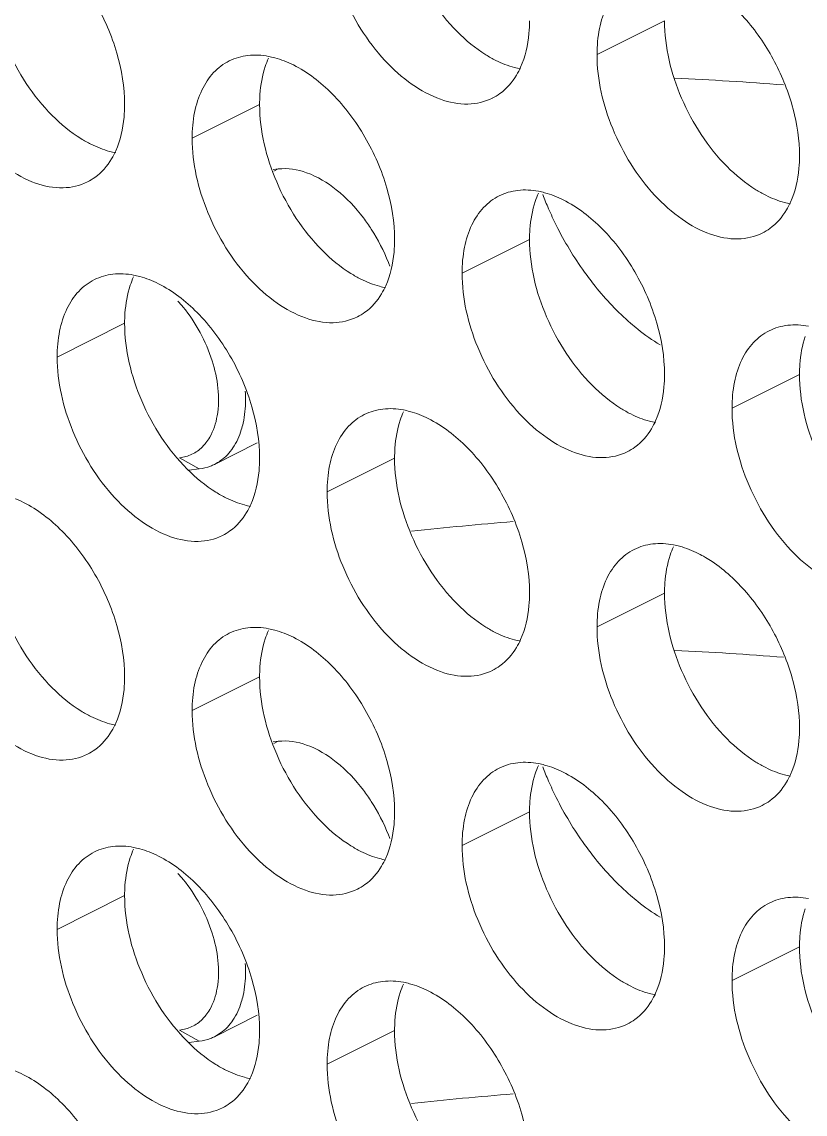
# Model space of a CAD drawing. Header units: millimetres. Extents: x 0 to 2524, y 0 to 1785.
# Drawn here: x 1848.98 to 1855.55, y 890.94 to 900.1 of the extents above; entities that cross this region are included whole.
import ezdxf

# ---------------------------------------------------------------- set-up
doc = ezdxf.new("R2010")
doc.units = ezdxf.units.MM
doc.header["$LTSCALE"] = 0.1
doc.layers.add('标注', color=251, linetype='Continuous', lineweight=9)

msp = doc.modelspace()

# ---------------------------------------------------------------- linework, layer by layer
at = {"layer": '标注'}
for p, q in [((1854.3685, 900.1064), (1853.8028, 899.8236)), ((1850.9744, 899.4035), (1850.4087, 899.1207)), ((1851.0885, 898.8583), (1851.1307, 898.8634)), ((1851.0941, 898.845), (1851.1307, 898.8634)), ((1853.2372, 898.2721), (1852.6715, 897.9893)), ((1849.843, 897.5692), (1849.2774, 897.2863)), ((1855.4999, 897.1408), (1854.9342, 896.8579)), ((1850.5963, 896.3861), (1850.9552, 896.5655)), ((1850.3043, 896.4408), (1850.4686, 896.3482)), ((1852.1058, 896.4378), (1851.5401, 896.155)), ((1850.3814, 896.3375), (1850.4686, 896.3482)), ((1854.3685, 895.3064), (1853.8028, 895.0236)), ((1850.9744, 894.6035), (1850.4087, 894.3207)), ((1851.0885, 894.0583), (1851.1307, 894.0634)), ((1851.0941, 894.045), (1851.1307, 894.0634)), ((1853.2372, 893.4721), (1852.6715, 893.1893)), ((1849.843, 892.7692), (1849.2774, 892.4863)), ((1855.4999, 892.3408), (1854.9342, 892.0579)), ((1850.5963, 891.5861), (1850.9552, 891.7655)), ((1850.3043, 891.6408), (1850.4686, 891.5482)), ((1852.1058, 891.6378), (1851.5401, 891.355)), ((1850.3814, 891.5375), (1850.4686, 891.5482))]:
    msp.add_line(p, q, dxfattribs=at)
for centre, radius, start, end in [((1851.7189, 899.4924), 0.734, 155.87957, 161.78032), ((1852.9818, 868.7404), 30.9203, 85.57825, 87.2676), ((1852.7228, 899.863), 0.4532, 296.52559, 305.90341), ((1849.3287, 899.16), 0.4532, 296.52559, 305.90341), ((1853.9817, 898.3611), 0.734, 155.87957, 161.78032), ((1856.0534, 899.6858), 2.8974, 200.98376, 203.50553), ((1850.5457, 897.4788), 1.6236, 21.72623, 32.78327), ((1854.9856, 898.7316), 0.4532, 296.52559, 305.90341), ((1850.5709, 897.4888), 1.5965, 20.47854, 21.72497), ((1850.5876, 897.6581), 0.734, 155.87957, 161.78032), ((1849.4261, 896.9546), 1.1774, 39.63411, 42.84446), ((1851.5915, 898.0287), 0.4532, 296.52559, 305.90341), ((1849.7447, 896.9264), 1.1116, 359.91611, 3.72336), ((1852.8503, 896.5267), 0.734, 155.87957, 161.78032), ((1850.2408, 896.7887), 0.3607, 314.70551, 321.77347), ((1853.8542, 896.8973), 0.4532, 296.52559, 305.90341), ((1850.428, 896.7227), 0.3763, 291.06756, 296.55928), ((1850.4269, 896.7246), 0.3786, 296.59018, 305.71684), ((1855.2131, 868.884), 27.1042, 94.47047, 96.27846), ((1850.4601, 896.1944), 0.4532, 296.52559, 305.90341), ((1855.113, 895.3954), 0.734, 155.87957, 161.78032), ((1851.7189, 894.6924), 0.734, 155.87957, 161.78032), ((1852.9818, 863.9404), 30.9203, 85.57825, 87.2676), ((1852.7228, 895.063), 0.4532, 296.52559, 305.90341), ((1849.3287, 894.36), 0.4532, 296.52559, 305.90341), ((1853.9817, 893.5611), 0.734, 155.87957, 161.78032), ((1856.0534, 894.8858), 2.8974, 200.98376, 203.50553), ((1850.5457, 892.6788), 1.6236, 21.72623, 32.78327), ((1854.9856, 893.9316), 0.4532, 296.52559, 305.90341), ((1850.5709, 892.6888), 1.5965, 20.47854, 21.72497), ((1850.5876, 892.8581), 0.734, 155.87957, 161.78032), ((1849.4261, 892.1546), 1.1774, 39.63411, 42.84446), ((1851.5915, 893.2287), 0.4532, 296.52559, 305.90341), ((1849.7447, 892.1264), 1.1116, 359.91611, 3.72336), ((1852.8503, 891.7267), 0.734, 155.87957, 161.78032), ((1850.2408, 891.9887), 0.3607, 314.70551, 321.77347), ((1853.8542, 892.0973), 0.4532, 296.52559, 305.90341), ((1850.428, 891.9227), 0.3763, 291.06756, 296.55928), ((1850.4269, 891.9246), 0.3786, 296.59018, 305.71684), ((1855.2131, 864.084), 27.1042, 94.47047, 96.27846), ((1850.4601, 891.3944), 0.4532, 296.52559, 305.90341)]:
    msp.add_arc(centre, radius, start, end, dxfattribs=at)
for points, knots in [([(1852.6296, 900.0158), (1852.468, 900.1786), (1852.217, 900.5657), (1852.1058, 901.0163), (1852.1058, 901.2378)], [0, 0, 0, 0, 0.508684, 1, 1, 1, 1]), ([(1852.9253, 899.4575), (1852.8627, 899.4262), (1852.7127, 899.3922), (1852.4749, 899.44), (1852.2365, 899.5706), (1851.9287, 899.8482), (1851.6427, 900.3109), (1851.5401, 900.7433), (1851.5401, 900.955)], [0, 0, 0, 0, 0.090718, 0.191742, 0.308104, 0.439279, 0.725532, 1, 1, 1, 1]), ([(1848.9945, 900.867), (1849.1152, 900.8067), (1849.3457, 900.6263), (1849.6119, 900.2682), (1849.793, 899.8495), (1849.843, 899.5484), (1849.843, 899.4035)], [0, 0, 0, 0, 0.229676, 0.488215, 0.753207, 1, 1, 1, 1]), ([(1849.2355, 899.3128), (1849.0739, 899.4756), (1848.8229, 899.8628), (1848.7117, 900.3134), (1848.7117, 900.5349)], [0, 0, 0, 0, 0.508684, 1, 1, 1, 1]), ([(1853.8028, 899.8236), (1853.8028, 899.8964), (1853.8149, 900.0354), (1853.8739, 900.2256), (1853.9733, 900.3778), (1854.0658, 900.4482), (1854.1147, 900.4726)], [0, 0, 0, 0, 0.289235, 0.54966, 0.782932, 1, 1, 1, 1]), ([(1854.768, 900.3703), (1854.8751, 900.2985), (1855.0752, 900.1123), (1855.3051, 899.7679), (1855.4584, 899.3804), (1855.4999, 899.1067), (1855.4999, 898.9751)], [0, 0, 0, 0, 0.237584, 0.49654, 0.757439, 1, 1, 1, 1]), ([(1849.5311, 898.7545), (1849.4685, 898.7233), (1849.3186, 898.6893), (1849.0808, 898.7371), (1848.8424, 898.8677), (1848.5346, 899.1453), (1848.2486, 899.608), (1848.146, 900.0404), (1848.146, 900.252)], [0, 0, 0, 0, 0.090718, 0.191742, 0.308104, 0.439279, 0.725532, 1, 1, 1, 1]), ([(1853.2372, 900.1064), (1853.2372, 900.0708), (1853.2315, 899.9386), (1853.2022, 899.8059), (1853.1625, 899.7176)], [0, 0, 0, 0, 0.268874, 1, 1, 1, 1]), ([(1854.8923, 898.8844), (1854.7308, 899.0472), (1854.4798, 899.4343), (1854.3685, 899.8849), (1854.3685, 900.1064)], [0, 0, 0, 0, 0.508684, 1, 1, 1, 1]), ([(1852.9543, 899.7743), (1852.9259, 899.7885), (1852.808, 899.855), (1852.7025, 899.9424), (1852.6296, 900.0158)], [0, 0, 0, 0, 0.235002, 1, 1, 1, 1]), ([(1850.7206, 899.7696), (1850.769, 899.7937), (1850.879, 899.8255), (1850.9927, 899.8187), (1851.0496, 899.8078)], [0, 0, 0, 0, 0.482538, 1, 1, 1, 1]), ([(1851.0496, 899.8078), (1851.0668, 899.8045), (1851.1384, 899.7879), (1851.2073, 899.7606), (1851.2573, 899.7356)], [0, 0, 0, 0, 0.238696, 1, 1, 1, 1]), ([(1855.188, 898.3261), (1855.1254, 898.2949), (1854.9755, 898.2609), (1854.7377, 898.3087), (1854.4993, 898.4393), (1854.1915, 898.7168), (1853.9054, 899.1795), (1853.8028, 899.6119), (1853.8028, 899.8236)], [0, 0, 0, 0, 0.090718, 0.191742, 0.308104, 0.439279, 0.725532, 1, 1, 1, 1]), ([(1850.4087, 899.1207), (1850.4087, 899.1935), (1850.4207, 899.3324), (1850.4798, 899.5226), (1850.5791, 899.6748), (1850.6717, 899.7452), (1850.7206, 899.7696)], [0, 0, 0, 0, 0.289235, 0.54966, 0.782932, 1, 1, 1, 1]), ([(1850.9744, 899.4035), (1850.9744, 899.4319), (1850.9781, 899.5394), (1850.9969, 899.6468), (1851.0218, 899.7219)], [0, 0, 0, 0, 0.264225, 1, 1, 1, 1]), ([(1851.2573, 899.7356), (1851.3779, 899.6753), (1851.6084, 899.4949), (1851.8746, 899.1369), (1852.0558, 898.7181), (1852.1058, 898.4171), (1852.1058, 898.2721)], [0, 0, 0, 0, 0.229676, 0.488215, 0.753207, 1, 1, 1, 1]), ([(1853.162, 899.7021), (1853.1448, 899.7054), (1853.0732, 899.722), (1853.0043, 899.7493), (1852.9543, 899.7743)], [0, 0, 0, 0, 0.238696, 1, 1, 1, 1]), ([(1853.1625, 899.7176), (1853.1523, 899.6947), (1853.109, 899.6107), (1853.0449, 899.5366), (1852.9886, 899.4959)], [0, 0, 0, 0, 0.265525, 1, 1, 1, 1]), ([(1849.843, 899.4035), (1849.843, 899.3679), (1849.8374, 899.2356), (1849.8081, 899.103), (1849.7684, 899.0146)], [0, 0, 0, 0, 0.268874, 1, 1, 1, 1]), ([(1851.4982, 898.1815), (1851.3367, 898.3442), (1851.0857, 898.7314), (1850.9744, 899.182), (1850.9744, 899.4035)], [0, 0, 0, 0, 0.508684, 1, 1, 1, 1]), ([(1849.5602, 899.0714), (1849.5318, 899.0856), (1849.4139, 899.1521), (1849.3084, 899.2394), (1849.2355, 899.3128)], [0, 0, 0, 0, 0.235002, 1, 1, 1, 1]), ([(1851.7939, 897.6231), (1851.7313, 897.5919), (1851.5814, 897.5579), (1851.3436, 897.6057), (1851.1051, 897.7363), (1850.7974, 898.0139), (1850.5113, 898.4766), (1850.4087, 898.909), (1850.4087, 899.1207)], [0, 0, 0, 0, 0.090718, 0.191742, 0.308104, 0.439279, 0.725532, 1, 1, 1, 1]), ([(1849.7679, 898.9992), (1849.7507, 899.0025), (1849.6791, 899.0191), (1849.6102, 899.0464), (1849.5602, 899.0714)], [0, 0, 0, 0, 0.238696, 1, 1, 1, 1]), ([(1849.7684, 899.0146), (1849.7581, 898.9917), (1849.7149, 898.9077), (1849.6507, 898.8336), (1849.5945, 898.7929)], [0, 0, 0, 0, 0.265525, 1, 1, 1, 1]), ([(1855.4999, 898.9751), (1855.4999, 898.9394), (1855.4942, 898.8072), (1855.465, 898.6746), (1855.4253, 898.5862)], [0, 0, 0, 0, 0.268874, 1, 1, 1, 1]), ([(1851.617, 898.6892), (1851.5424, 898.7487), (1851.3906, 898.8425), (1851.2102, 898.8729), (1851.1307, 898.8634)], [0, 0, 0, 0, 0.543816, 1, 1, 1, 1]), ([(1855.2171, 898.6429), (1855.1886, 898.6572), (1855.0707, 898.7237), (1854.9652, 898.811), (1854.8923, 898.8844)], [0, 0, 0, 0, 0.235002, 1, 1, 1, 1]), ([(1851.9107, 898.3579), (1851.8898, 898.3903), (1851.8052, 898.5116), (1851.7025, 898.621), (1851.617, 898.6892)], [0, 0, 0, 0, 0.260696, 1, 1, 1, 1]), ([(1852.6715, 897.9893), (1852.6715, 898.0621), (1852.6835, 898.2011), (1852.7425, 898.3912), (1852.8419, 898.5435), (1852.9345, 898.6139), (1852.9834, 898.6383)], [0, 0, 0, 0, 0.289235, 0.54966, 0.782932, 1, 1, 1, 1]), ([(1852.9834, 898.6383), (1853.0317, 898.6624), (1853.1418, 898.6941), (1853.2554, 898.6873), (1853.3123, 898.6764)], [0, 0, 0, 0, 0.482538, 1, 1, 1, 1]), ([(1853.3123, 898.6764), (1853.3295, 898.6731), (1853.4011, 898.6565), (1853.47, 898.6292), (1853.52, 898.6042)], [0, 0, 0, 0, 0.238696, 1, 1, 1, 1]), ([(1855.4248, 898.5708), (1855.4075, 898.5741), (1855.336, 898.5907), (1855.2671, 898.6179), (1855.2171, 898.6429)], [0, 0, 0, 0, 0.238696, 1, 1, 1, 1]), ([(1853.2372, 898.2721), (1853.2372, 898.3005), (1853.2409, 898.408), (1853.2597, 898.5154), (1853.2845, 898.5905)], [0, 0, 0, 0, 0.264225, 1, 1, 1, 1]), ([(1853.3964, 898.5302), (1853.4168, 898.4833), (1853.5029, 898.2987), (1853.6082, 898.123), (1853.697, 897.999)], [0, 0, 0, 0, 0.251276, 1, 1, 1, 1]), ([(1853.52, 898.6042), (1853.6406, 898.5439), (1853.8712, 898.3636), (1854.1374, 898.0055), (1854.3185, 897.5868), (1854.3685, 897.2857), (1854.3685, 897.1408)], [0, 0, 0, 0, 0.229676, 0.488215, 0.753207, 1, 1, 1, 1]), ([(1855.4253, 898.5862), (1855.415, 898.5633), (1855.3717, 898.4793), (1855.3076, 898.4052), (1855.2514, 898.3645)], [0, 0, 0, 0, 0.265525, 1, 1, 1, 1]), ([(1852.1058, 898.2721), (1852.1058, 898.2365), (1852.1001, 898.1042), (1852.0709, 897.9716), (1852.0312, 897.8833)], [0, 0, 0, 0, 0.268874, 1, 1, 1, 1]), ([(1853.761, 897.0501), (1853.5994, 897.2129), (1853.3484, 897.6), (1853.2372, 898.0506), (1853.2372, 898.2721)], [0, 0, 0, 0, 0.508684, 1, 1, 1, 1]), ([(1851.8229, 897.94), (1851.7945, 897.9542), (1851.6766, 898.0207), (1851.5711, 898.108), (1851.4982, 898.1815)], [0, 0, 0, 0, 0.235002, 1, 1, 1, 1]), ([(1849.5893, 897.9353), (1849.6376, 897.9594), (1849.7477, 897.9912), (1849.8613, 897.9844), (1849.9182, 897.9735)], [0, 0, 0, 0, 0.482538, 1, 1, 1, 1]), ([(1854.0566, 896.4918), (1853.994, 896.4605), (1853.8441, 896.4266), (1853.6063, 896.4743), (1853.3679, 896.605), (1853.0601, 896.8825), (1852.7741, 897.3452), (1852.6715, 897.7776), (1852.6715, 897.9893)], [0, 0, 0, 0, 0.090718, 0.191742, 0.308104, 0.439279, 0.725532, 1, 1, 1, 1]), ([(1853.697, 897.999), (1853.726, 897.9585), (1853.8426, 897.8047), (1853.9761, 897.6634), (1854.0843, 897.5697)], [0, 0, 0, 0, 0.258123, 1, 1, 1, 1]), ([(1849.2774, 897.2863), (1849.2774, 897.3592), (1849.2894, 897.4981), (1849.3484, 897.6883), (1849.4478, 897.8405), (1849.5403, 897.9109), (1849.5893, 897.9353)], [0, 0, 0, 0, 0.289235, 0.54966, 0.782932, 1, 1, 1, 1]), ([(1849.843, 897.5692), (1849.843, 897.5976), (1849.8467, 897.705), (1849.8655, 897.8125), (1849.8904, 897.8876)], [0, 0, 0, 0, 0.264225, 1, 1, 1, 1]), ([(1849.9182, 897.9735), (1849.9354, 897.9702), (1850.007, 897.9536), (1850.0759, 897.9263), (1850.1259, 897.9013)], [0, 0, 0, 0, 0.238696, 1, 1, 1, 1]), ([(1850.1259, 897.9013), (1850.2465, 897.841), (1850.4771, 897.6606), (1850.7433, 897.3026), (1850.9244, 896.8838), (1850.9744, 896.5827), (1850.9744, 896.4378)], [0, 0, 0, 0, 0.229676, 0.488215, 0.753207, 1, 1, 1, 1]), ([(1852.0306, 897.8678), (1852.0134, 897.8711), (1851.9419, 897.8877), (1851.8729, 897.915), (1851.8229, 897.94)], [0, 0, 0, 0, 0.238696, 1, 1, 1, 1]), ([(1852.0312, 897.8833), (1852.0209, 897.8604), (1851.9776, 897.7764), (1851.9135, 897.7022), (1851.8573, 897.6615)], [0, 0, 0, 0, 0.265525, 1, 1, 1, 1]), ([(1850.619, 896.7932), (1850.6453, 896.9456), (1850.5996, 897.2816), (1850.4417, 897.5742), (1850.3328, 897.7056)], [0, 0, 0, 0, 0.475359, 1, 1, 1, 1]), ([(1850.3669, 896.3471), (1850.2053, 896.5099), (1849.9543, 896.8971), (1849.843, 897.3477), (1849.843, 897.5692)], [0, 0, 0, 0, 0.508684, 1, 1, 1, 1]), ([(1854.0843, 897.5697), (1854.1043, 897.5524), (1854.1829, 897.4869), (1854.2666, 897.4273), (1854.3314, 897.3876)], [0, 0, 0, 0, 0.257666, 1, 1, 1, 1]), ([(1855.2461, 897.5069), (1855.2944, 897.531), (1855.4045, 897.5627), (1855.5182, 897.5559), (1855.575, 897.5451)], [0, 0, 0, 0, 0.482538, 1, 1, 1, 1]), ([(1854.9342, 896.8579), (1854.9342, 896.9308), (1854.9462, 897.0697), (1855.0053, 897.2599), (1855.1046, 897.4121), (1855.1972, 897.4825), (1855.2461, 897.5069)], [0, 0, 0, 0, 0.289235, 0.54966, 0.782932, 1, 1, 1, 1]), ([(1855.4999, 897.1408), (1855.4999, 897.1692), (1855.5036, 897.2766), (1855.5224, 897.384), (1855.5472, 897.4592)], [0, 0, 0, 0, 0.264225, 1, 1, 1, 1]), ([(1850.6625, 895.7888), (1850.5999, 895.7576), (1850.45, 895.7236), (1850.2122, 895.7714), (1849.9738, 895.902), (1849.666, 896.1796), (1849.38, 896.6423), (1849.2774, 897.0747), (1849.2774, 897.2863)], [0, 0, 0, 0, 0.090718, 0.191742, 0.308104, 0.439279, 0.725532, 1, 1, 1, 1]), ([(1854.3685, 897.1408), (1854.3685, 897.1051), (1854.3628, 896.9729), (1854.3336, 896.8402), (1854.2939, 896.7519)], [0, 0, 0, 0, 0.268874, 1, 1, 1, 1]), ([(1856.0237, 895.9187), (1855.8621, 896.0815), (1855.6111, 896.4687), (1855.4999, 896.9192), (1855.4999, 897.1408)], [0, 0, 0, 0, 0.508684, 1, 1, 1, 1]), ([(1854.0857, 896.8086), (1854.0573, 896.8228), (1853.9393, 896.8893), (1853.8338, 896.9767), (1853.761, 897.0501)], [0, 0, 0, 0, 0.235002, 1, 1, 1, 1]), ([(1850.8211, 896.6749), (1850.8269, 896.6939), (1850.8483, 896.7756), (1850.8561, 896.8604), (1850.8562, 896.9248)], [0, 0, 0, 0, 0.236288, 1, 1, 1, 1]), ([(1850.5242, 896.5655), (1850.5361, 896.5806), (1850.5824, 896.6494), (1850.6081, 896.7306), (1850.619, 896.7932)], [0, 0, 0, 0, 0.2323, 1, 1, 1, 1]), ([(1851.5401, 896.155), (1851.5401, 896.2278), (1851.5521, 896.3667), (1851.6111, 896.5569), (1851.7105, 896.7091), (1851.8031, 896.7795), (1851.852, 896.804)], [0, 0, 0, 0, 0.289235, 0.54966, 0.782932, 1, 1, 1, 1]), ([(1851.852, 896.804), (1851.9003, 896.8281), (1852.0104, 896.8598), (1852.1241, 896.853), (1852.1809, 896.8421)], [0, 0, 0, 0, 0.482538, 1, 1, 1, 1]), ([(1852.1809, 896.8421), (1852.1982, 896.8388), (1852.2697, 896.8222), (1852.3386, 896.7949), (1852.3886, 896.7699)], [0, 0, 0, 0, 0.238696, 1, 1, 1, 1]), ([(1854.2934, 896.7364), (1854.2762, 896.7397), (1854.2046, 896.7564), (1854.1357, 896.7836), (1854.0857, 896.8086)], [0, 0, 0, 0, 0.238696, 1, 1, 1, 1]), ([(1855.458, 895.6359), (1855.2965, 895.7987), (1855.0455, 896.1858), (1854.9342, 896.6364), (1854.9342, 896.8579)], [0, 0, 0, 0, 0.508684, 1, 1, 1, 1]), ([(1852.1058, 896.4378), (1852.1058, 896.4662), (1852.1095, 896.5737), (1852.1283, 896.6811), (1852.1531, 896.7562)], [0, 0, 0, 0, 0.264225, 1, 1, 1, 1]), ([(1852.3886, 896.7699), (1852.5093, 896.7096), (1852.7398, 896.5293), (1853.006, 896.1712), (1853.1871, 895.7525), (1853.2372, 895.4514), (1853.2372, 895.3064)], [0, 0, 0, 0, 0.229676, 0.488215, 0.753207, 1, 1, 1, 1]), ([(1854.2939, 896.7519), (1854.2836, 896.729), (1854.2404, 896.645), (1854.1762, 896.5709), (1854.12, 896.5302)], [0, 0, 0, 0, 0.265525, 1, 1, 1, 1]), ([(1850.6479, 896.4172), (1850.6883, 896.4463), (1850.7616, 896.5249), (1850.8048, 896.6222), (1850.8211, 896.6749)], [0, 0, 0, 0, 0.474781, 1, 1, 1, 1]), ([(1850.3043, 896.4408), (1850.3398, 896.445), (1850.41, 896.4648), (1850.4692, 896.5073), (1850.4946, 896.5323)], [0, 0, 0, 0, 0.500779, 1, 1, 1, 1]), ([(1850.9744, 896.4378), (1850.9744, 896.4022), (1850.9687, 896.2699), (1850.9395, 896.1373), (1850.8998, 896.0489)], [0, 0, 0, 0, 0.268874, 1, 1, 1, 1]), ([(1852.6296, 895.2158), (1852.468, 895.3786), (1852.217, 895.7657), (1852.1058, 896.2163), (1852.1058, 896.4378)], [0, 0, 0, 0, 0.508684, 1, 1, 1, 1]), ([(1850.6916, 896.1057), (1850.6632, 896.1199), (1850.5452, 896.1864), (1850.4397, 896.2737), (1850.3669, 896.3471)], [0, 0, 0, 0, 0.235002, 1, 1, 1, 1]), ([(1852.9253, 894.6575), (1852.8627, 894.6262), (1852.7127, 894.5922), (1852.4749, 894.64), (1852.2365, 894.7706), (1851.9287, 895.0482), (1851.6427, 895.5109), (1851.5401, 895.9433), (1851.5401, 896.155)], [0, 0, 0, 0, 0.090718, 0.191742, 0.308104, 0.439279, 0.725532, 1, 1, 1, 1]), ([(1848.7868, 896.1392), (1848.804, 896.1359), (1848.8756, 896.1193), (1848.9445, 896.092), (1848.9945, 896.067)], [0, 0, 0, 0, 0.238696, 1, 1, 1, 1]), ([(1848.9945, 896.067), (1849.1152, 896.0067), (1849.3457, 895.8263), (1849.6119, 895.4682), (1849.793, 895.0495), (1849.843, 894.7484), (1849.843, 894.6035)], [0, 0, 0, 0, 0.229676, 0.488215, 0.753207, 1, 1, 1, 1]), ([(1850.8993, 896.0335), (1850.8821, 896.0368), (1850.8105, 896.0534), (1850.7416, 896.0807), (1850.6916, 896.1057)], [0, 0, 0, 0, 0.238696, 1, 1, 1, 1]), ([(1850.8998, 896.0489), (1850.8895, 896.026), (1850.8462, 895.9421), (1850.7821, 895.8679), (1850.7259, 895.8272)], [0, 0, 0, 0, 0.265525, 1, 1, 1, 1]), ([(1849.2355, 894.5128), (1849.0739, 894.6756), (1848.8229, 895.0628), (1848.7117, 895.5134), (1848.7117, 895.7349)], [0, 0, 0, 0, 0.508684, 1, 1, 1, 1]), ([(1854.1147, 895.6726), (1854.1631, 895.6967), (1854.2731, 895.7284), (1854.3868, 895.7216), (1854.4437, 895.7107)], [0, 0, 0, 0, 0.482538, 1, 1, 1, 1]), ([(1854.4437, 895.7107), (1854.4609, 895.7075), (1854.5325, 895.6908), (1854.6014, 895.6636), (1854.6514, 895.6386)], [0, 0, 0, 0, 0.238696, 1, 1, 1, 1]), ([(1853.8028, 895.0236), (1853.8028, 895.0964), (1853.8149, 895.2354), (1853.8739, 895.4256), (1853.9733, 895.5778), (1854.0658, 895.6482), (1854.1147, 895.6726)], [0, 0, 0, 0, 0.289235, 0.54966, 0.782932, 1, 1, 1, 1]), ([(1854.3685, 895.3064), (1854.3685, 895.3349), (1854.3722, 895.4423), (1854.391, 895.5497), (1854.4159, 895.6249)], [0, 0, 0, 0, 0.264225, 1, 1, 1, 1]), ([(1856.3194, 895.3604), (1856.2596, 895.3306), (1856.118, 895.2967), (1855.8919, 895.3359), (1855.6636, 895.4518), (1855.525, 895.5684), (1855.458, 895.6359)], [0, 0, 0, 0, 0.208571, 0.439041, 0.702839, 1, 1, 1, 1]), ([(1854.768, 895.5703), (1854.8751, 895.4985), (1855.0752, 895.3123), (1855.3051, 894.9679), (1855.4584, 894.5804), (1855.4999, 894.3067), (1855.4999, 894.1751)], [0, 0, 0, 0, 0.237584, 0.49654, 0.757439, 1, 1, 1, 1]), ([(1849.5311, 893.9545), (1849.4685, 893.9233), (1849.3186, 893.8893), (1849.0808, 893.9371), (1848.8424, 894.0677), (1848.5346, 894.3453), (1848.2486, 894.808), (1848.146, 895.2404), (1848.146, 895.452)], [0, 0, 0, 0, 0.090718, 0.191742, 0.308104, 0.439279, 0.725532, 1, 1, 1, 1]), ([(1853.2372, 895.3064), (1853.2372, 895.2708), (1853.2315, 895.1386), (1853.2022, 895.0059), (1853.1625, 894.9176)], [0, 0, 0, 0, 0.268874, 1, 1, 1, 1]), ([(1854.8923, 894.0844), (1854.7308, 894.2472), (1854.4798, 894.6343), (1854.3685, 895.0849), (1854.3685, 895.3064)], [0, 0, 0, 0, 0.508684, 1, 1, 1, 1]), ([(1852.9543, 894.9743), (1852.9259, 894.9885), (1852.808, 895.055), (1852.7025, 895.1424), (1852.6296, 895.2158)], [0, 0, 0, 0, 0.235002, 1, 1, 1, 1]), ([(1850.4087, 894.3207), (1850.4087, 894.3935), (1850.4207, 894.5324), (1850.4798, 894.7226), (1850.5791, 894.8748), (1850.6717, 894.9452), (1850.7206, 894.9696)], [0, 0, 0, 0, 0.289235, 0.54966, 0.782932, 1, 1, 1, 1]), ([(1850.7206, 894.9696), (1850.769, 894.9937), (1850.879, 895.0255), (1850.9927, 895.0187), (1851.0496, 895.0078)], [0, 0, 0, 0, 0.482538, 1, 1, 1, 1]), ([(1851.0496, 895.0078), (1851.0668, 895.0045), (1851.1384, 894.9879), (1851.2073, 894.9606), (1851.2573, 894.9356)], [0, 0, 0, 0, 0.238696, 1, 1, 1, 1]), ([(1853.162, 894.9021), (1853.1448, 894.9054), (1853.0732, 894.922), (1853.0043, 894.9493), (1852.9543, 894.9743)], [0, 0, 0, 0, 0.238696, 1, 1, 1, 1]), ([(1855.188, 893.5261), (1855.1254, 893.4949), (1854.9755, 893.4609), (1854.7377, 893.5087), (1854.4993, 893.6393), (1854.1915, 893.9168), (1853.9054, 894.3795), (1853.8028, 894.8119), (1853.8028, 895.0236)], [0, 0, 0, 0, 0.090718, 0.191742, 0.308104, 0.439279, 0.725532, 1, 1, 1, 1]), ([(1850.9744, 894.6035), (1850.9744, 894.6319), (1850.9781, 894.7394), (1850.9969, 894.8468), (1851.0218, 894.9219)], [0, 0, 0, 0, 0.264225, 1, 1, 1, 1]), ([(1851.2573, 894.9356), (1851.3779, 894.8753), (1851.6084, 894.6949), (1851.8746, 894.3369), (1852.0558, 893.9181), (1852.1058, 893.6171), (1852.1058, 893.4721)], [0, 0, 0, 0, 0.229676, 0.488215, 0.753207, 1, 1, 1, 1]), ([(1853.1625, 894.9176), (1853.1523, 894.8947), (1853.109, 894.8107), (1853.0449, 894.7366), (1852.9886, 894.6959)], [0, 0, 0, 0, 0.265525, 1, 1, 1, 1]), ([(1849.843, 894.6035), (1849.843, 894.5679), (1849.8374, 894.4356), (1849.8081, 894.303), (1849.7684, 894.2146)], [0, 0, 0, 0, 0.268874, 1, 1, 1, 1]), ([(1851.4982, 893.3815), (1851.3367, 893.5442), (1851.0857, 893.9314), (1850.9744, 894.382), (1850.9744, 894.6035)], [0, 0, 0, 0, 0.508684, 1, 1, 1, 1]), ([(1849.5602, 894.2714), (1849.5318, 894.2856), (1849.4139, 894.3521), (1849.3084, 894.4394), (1849.2355, 894.5128)], [0, 0, 0, 0, 0.235002, 1, 1, 1, 1]), ([(1851.7939, 892.8231), (1851.7313, 892.7919), (1851.5814, 892.7579), (1851.3436, 892.8057), (1851.1051, 892.9363), (1850.7974, 893.2139), (1850.5113, 893.6766), (1850.4087, 894.109), (1850.4087, 894.3207)], [0, 0, 0, 0, 0.090718, 0.191742, 0.308104, 0.439279, 0.725532, 1, 1, 1, 1]), ([(1849.7679, 894.1992), (1849.7507, 894.2025), (1849.6791, 894.2191), (1849.6102, 894.2464), (1849.5602, 894.2714)], [0, 0, 0, 0, 0.238696, 1, 1, 1, 1]), ([(1849.7684, 894.2146), (1849.7581, 894.1917), (1849.7149, 894.1077), (1849.6507, 894.0336), (1849.5945, 893.9929)], [0, 0, 0, 0, 0.265525, 1, 1, 1, 1]), ([(1855.4999, 894.1751), (1855.4999, 894.1394), (1855.4942, 894.0072), (1855.465, 893.8746), (1855.4253, 893.7862)], [0, 0, 0, 0, 0.268874, 1, 1, 1, 1]), ([(1851.617, 893.8892), (1851.5424, 893.9487), (1851.3906, 894.0425), (1851.2102, 894.0729), (1851.1307, 894.0634)], [0, 0, 0, 0, 0.543816, 1, 1, 1, 1]), ([(1855.2171, 893.8429), (1855.1886, 893.8572), (1855.0707, 893.9237), (1854.9652, 894.011), (1854.8923, 894.0844)], [0, 0, 0, 0, 0.235002, 1, 1, 1, 1]), ([(1851.9107, 893.5579), (1851.8898, 893.5903), (1851.8052, 893.7116), (1851.7025, 893.821), (1851.617, 893.8892)], [0, 0, 0, 0, 0.260696, 1, 1, 1, 1]), ([(1852.9834, 893.8383), (1853.0317, 893.8624), (1853.1418, 893.8941), (1853.2554, 893.8873), (1853.3123, 893.8764)], [0, 0, 0, 0, 0.482538, 1, 1, 1, 1]), ([(1853.3123, 893.8764), (1853.3295, 893.8731), (1853.4011, 893.8565), (1853.47, 893.8292), (1853.52, 893.8042)], [0, 0, 0, 0, 0.238696, 1, 1, 1, 1]), ([(1852.6715, 893.1893), (1852.6715, 893.2621), (1852.6835, 893.4011), (1852.7425, 893.5912), (1852.8419, 893.7435), (1852.9345, 893.8139), (1852.9834, 893.8383)], [0, 0, 0, 0, 0.289235, 0.54966, 0.782932, 1, 1, 1, 1]), ([(1853.2372, 893.4721), (1853.2372, 893.5005), (1853.2409, 893.608), (1853.2597, 893.7154), (1853.2845, 893.7905)], [0, 0, 0, 0, 0.264225, 1, 1, 1, 1]), ([(1853.52, 893.8042), (1853.6406, 893.7439), (1853.8712, 893.5636), (1854.1374, 893.2055), (1854.3185, 892.7868), (1854.3685, 892.4857), (1854.3685, 892.3408)], [0, 0, 0, 0, 0.229676, 0.488215, 0.753207, 1, 1, 1, 1]), ([(1855.4248, 893.7708), (1855.4075, 893.7741), (1855.336, 893.7907), (1855.2671, 893.8179), (1855.2171, 893.8429)], [0, 0, 0, 0, 0.238696, 1, 1, 1, 1]), ([(1855.4253, 893.7862), (1855.415, 893.7633), (1855.3717, 893.6793), (1855.3076, 893.6052), (1855.2514, 893.5645)], [0, 0, 0, 0, 0.265525, 1, 1, 1, 1]), ([(1853.3964, 893.7302), (1853.4168, 893.6833), (1853.5029, 893.4987), (1853.6082, 893.323), (1853.697, 893.199)], [0, 0, 0, 0, 0.251276, 1, 1, 1, 1]), ([(1852.1058, 893.4721), (1852.1058, 893.4365), (1852.1001, 893.3042), (1852.0709, 893.1716), (1852.0312, 893.0833)], [0, 0, 0, 0, 0.268874, 1, 1, 1, 1]), ([(1853.761, 892.2501), (1853.5994, 892.4129), (1853.3484, 892.8), (1853.2372, 893.2506), (1853.2372, 893.4721)], [0, 0, 0, 0, 0.508684, 1, 1, 1, 1]), ([(1851.8229, 893.14), (1851.7945, 893.1542), (1851.6766, 893.2207), (1851.5711, 893.308), (1851.4982, 893.3815)], [0, 0, 0, 0, 0.235002, 1, 1, 1, 1]), ([(1849.2774, 892.4863), (1849.2774, 892.5592), (1849.2894, 892.6981), (1849.3484, 892.8883), (1849.4478, 893.0405), (1849.5403, 893.1109), (1849.5893, 893.1353)], [0, 0, 0, 0, 0.289235, 0.54966, 0.782932, 1, 1, 1, 1]), ([(1849.5893, 893.1353), (1849.6376, 893.1594), (1849.7477, 893.1912), (1849.8613, 893.1844), (1849.9182, 893.1735)], [0, 0, 0, 0, 0.482538, 1, 1, 1, 1]), ([(1849.9182, 893.1735), (1849.9354, 893.1702), (1850.007, 893.1536), (1850.0759, 893.1263), (1850.1259, 893.1013)], [0, 0, 0, 0, 0.238696, 1, 1, 1, 1]), ([(1852.0306, 893.0678), (1852.0134, 893.0711), (1851.9419, 893.0877), (1851.8729, 893.115), (1851.8229, 893.14)], [0, 0, 0, 0, 0.238696, 1, 1, 1, 1]), ([(1854.0566, 891.6918), (1853.994, 891.6605), (1853.8441, 891.6266), (1853.6063, 891.6743), (1853.3679, 891.805), (1853.0601, 892.0825), (1852.7741, 892.5452), (1852.6715, 892.9776), (1852.6715, 893.1893)], [0, 0, 0, 0, 0.090718, 0.191742, 0.308104, 0.439279, 0.725532, 1, 1, 1, 1]), ([(1853.697, 893.199), (1853.726, 893.1585), (1853.8426, 893.0047), (1853.9761, 892.8634), (1854.0843, 892.7697)], [0, 0, 0, 0, 0.258123, 1, 1, 1, 1]), ([(1849.843, 892.7692), (1849.843, 892.7976), (1849.8467, 892.905), (1849.8655, 893.0125), (1849.8904, 893.0876)], [0, 0, 0, 0, 0.264225, 1, 1, 1, 1]), ([(1850.1259, 893.1013), (1850.2465, 893.041), (1850.4771, 892.8606), (1850.7433, 892.5026), (1850.9244, 892.0838), (1850.9744, 891.7827), (1850.9744, 891.6378)], [0, 0, 0, 0, 0.229676, 0.488215, 0.753207, 1, 1, 1, 1]), ([(1852.0312, 893.0833), (1852.0209, 893.0604), (1851.9776, 892.9764), (1851.9135, 892.9022), (1851.8573, 892.8615)], [0, 0, 0, 0, 0.265525, 1, 1, 1, 1]), ([(1850.619, 891.9932), (1850.6453, 892.1456), (1850.5996, 892.4816), (1850.4417, 892.7742), (1850.3328, 892.9056)], [0, 0, 0, 0, 0.475359, 1, 1, 1, 1]), ([(1850.3669, 891.5471), (1850.2053, 891.7099), (1849.9543, 892.0971), (1849.843, 892.5477), (1849.843, 892.7692)], [0, 0, 0, 0, 0.508684, 1, 1, 1, 1]), ([(1854.0843, 892.7697), (1854.1043, 892.7524), (1854.1829, 892.6869), (1854.2666, 892.6273), (1854.3314, 892.5876)], [0, 0, 0, 0, 0.257666, 1, 1, 1, 1]), ([(1855.2461, 892.7069), (1855.2944, 892.731), (1855.4045, 892.7627), (1855.5182, 892.7559), (1855.575, 892.7451)], [0, 0, 0, 0, 0.482538, 1, 1, 1, 1]), ([(1854.9342, 892.0579), (1854.9342, 892.1308), (1854.9462, 892.2697), (1855.0053, 892.4599), (1855.1046, 892.6121), (1855.1972, 892.6825), (1855.2461, 892.7069)], [0, 0, 0, 0, 0.289235, 0.54966, 0.782932, 1, 1, 1, 1]), ([(1855.4999, 892.3408), (1855.4999, 892.3692), (1855.5036, 892.4766), (1855.5224, 892.584), (1855.5472, 892.6592)], [0, 0, 0, 0, 0.264225, 1, 1, 1, 1]), ([(1850.6625, 890.9888), (1850.5999, 890.9576), (1850.45, 890.9236), (1850.2122, 890.9714), (1849.9738, 891.102), (1849.666, 891.3796), (1849.38, 891.8423), (1849.2774, 892.2747), (1849.2774, 892.4863)], [0, 0, 0, 0, 0.090718, 0.191742, 0.308104, 0.439279, 0.725532, 1, 1, 1, 1]), ([(1854.3685, 892.3408), (1854.3685, 892.3051), (1854.3628, 892.1729), (1854.3336, 892.0402), (1854.2939, 891.9519)], [0, 0, 0, 0, 0.268874, 1, 1, 1, 1]), ([(1856.0237, 891.1187), (1855.8621, 891.2815), (1855.6111, 891.6687), (1855.4999, 892.1192), (1855.4999, 892.3408)], [0, 0, 0, 0, 0.508684, 1, 1, 1, 1]), ([(1854.0857, 892.0086), (1854.0573, 892.0228), (1853.9393, 892.0893), (1853.8338, 892.1767), (1853.761, 892.2501)], [0, 0, 0, 0, 0.235002, 1, 1, 1, 1]), ([(1850.8211, 891.8749), (1850.8269, 891.8939), (1850.8483, 891.9756), (1850.8561, 892.0604), (1850.8562, 892.1248)], [0, 0, 0, 0, 0.236288, 1, 1, 1, 1]), ([(1851.852, 892.004), (1851.9003, 892.0281), (1852.0104, 892.0598), (1852.1241, 892.053), (1852.1809, 892.0421)], [0, 0, 0, 0, 0.482538, 1, 1, 1, 1]), ([(1852.1809, 892.0421), (1852.1982, 892.0388), (1852.2697, 892.0222), (1852.3386, 891.9949), (1852.3886, 891.9699)], [0, 0, 0, 0, 0.238696, 1, 1, 1, 1]), ([(1855.458, 890.8359), (1855.2965, 890.9987), (1855.0455, 891.3858), (1854.9342, 891.8364), (1854.9342, 892.0579)], [0, 0, 0, 0, 0.508684, 1, 1, 1, 1]), ([(1850.5242, 891.7655), (1850.5361, 891.7806), (1850.5824, 891.8494), (1850.6081, 891.9306), (1850.619, 891.9932)], [0, 0, 0, 0, 0.2323, 1, 1, 1, 1]), ([(1851.5401, 891.355), (1851.5401, 891.4278), (1851.5521, 891.5667), (1851.6111, 891.7569), (1851.7105, 891.9091), (1851.8031, 891.9795), (1851.852, 892.004)], [0, 0, 0, 0, 0.289235, 0.54966, 0.782932, 1, 1, 1, 1]), ([(1852.1058, 891.6378), (1852.1058, 891.6662), (1852.1095, 891.7737), (1852.1283, 891.8811), (1852.1531, 891.9562)], [0, 0, 0, 0, 0.264225, 1, 1, 1, 1]), ([(1852.3886, 891.9699), (1852.5093, 891.9096), (1852.7398, 891.7293), (1853.006, 891.3712), (1853.1871, 890.9525), (1853.2372, 890.6514), (1853.2372, 890.5064)], [0, 0, 0, 0, 0.229676, 0.488215, 0.753207, 1, 1, 1, 1]), ([(1854.2934, 891.9364), (1854.2762, 891.9397), (1854.2046, 891.9564), (1854.1357, 891.9836), (1854.0857, 892.0086)], [0, 0, 0, 0, 0.238696, 1, 1, 1, 1]), ([(1854.2939, 891.9519), (1854.2836, 891.929), (1854.2404, 891.845), (1854.1762, 891.7709), (1854.12, 891.7302)], [0, 0, 0, 0, 0.265525, 1, 1, 1, 1]), ([(1850.6479, 891.6172), (1850.6883, 891.6463), (1850.7616, 891.7249), (1850.8048, 891.8222), (1850.8211, 891.8749)], [0, 0, 0, 0, 0.474781, 1, 1, 1, 1]), ([(1850.3043, 891.6408), (1850.3398, 891.645), (1850.41, 891.6648), (1850.4692, 891.7073), (1850.4946, 891.7323)], [0, 0, 0, 0, 0.500779, 1, 1, 1, 1]), ([(1850.9744, 891.6378), (1850.9744, 891.6022), (1850.9687, 891.4699), (1850.9395, 891.3373), (1850.8998, 891.2489)], [0, 0, 0, 0, 0.268874, 1, 1, 1, 1]), ([(1852.6296, 890.4158), (1852.468, 890.5786), (1852.217, 890.9657), (1852.1058, 891.4163), (1852.1058, 891.6378)], [0, 0, 0, 0, 0.508684, 1, 1, 1, 1]), ([(1850.6916, 891.3057), (1850.6632, 891.3199), (1850.5452, 891.3864), (1850.4397, 891.4737), (1850.3669, 891.5471)], [0, 0, 0, 0, 0.235002, 1, 1, 1, 1]), ([(1848.7868, 891.3392), (1848.804, 891.3359), (1848.8756, 891.3193), (1848.9445, 891.292), (1848.9945, 891.267)], [0, 0, 0, 0, 0.238696, 1, 1, 1, 1]), ([(1850.8993, 891.2335), (1850.8821, 891.2368), (1850.8105, 891.2534), (1850.7416, 891.2807), (1850.6916, 891.3057)], [0, 0, 0, 0, 0.238696, 1, 1, 1, 1]), ([(1852.9253, 889.8575), (1852.8627, 889.8262), (1852.7127, 889.7922), (1852.4749, 889.84), (1852.2365, 889.9706), (1851.9287, 890.2482), (1851.6427, 890.7109), (1851.5401, 891.1433), (1851.5401, 891.355)], [0, 0, 0, 0, 0.090718, 0.191742, 0.308104, 0.439279, 0.725532, 1, 1, 1, 1]), ([(1848.9945, 891.267), (1849.1152, 891.2067), (1849.3457, 891.0263), (1849.6119, 890.6682), (1849.793, 890.2495), (1849.843, 889.9484), (1849.843, 889.8035)], [0, 0, 0, 0, 0.229676, 0.488215, 0.753207, 1, 1, 1, 1]), ([(1850.8998, 891.2489), (1850.8895, 891.226), (1850.8462, 891.1421), (1850.7821, 891.0679), (1850.7259, 891.0272)], [0, 0, 0, 0, 0.265525, 1, 1, 1, 1])]:
    msp.add_open_spline(points, degree=3, knots=knots, dxfattribs=at)
for points in [[(1850.4686, 896.3482), (1850.5009, 896.352), (1850.533, 896.3598), (1850.5633, 896.3715)], [(1854.6514, 895.6386), (1854.6917, 895.6184), (1854.7306, 895.5954), (1854.768, 895.5703)], [(1850.4686, 891.5482), (1850.5009, 891.552), (1850.533, 891.5598), (1850.5633, 891.5715)]]:
    msp.add_open_spline(points, degree=3, dxfattribs=at)

doc.saveas('drawing.dxf')
